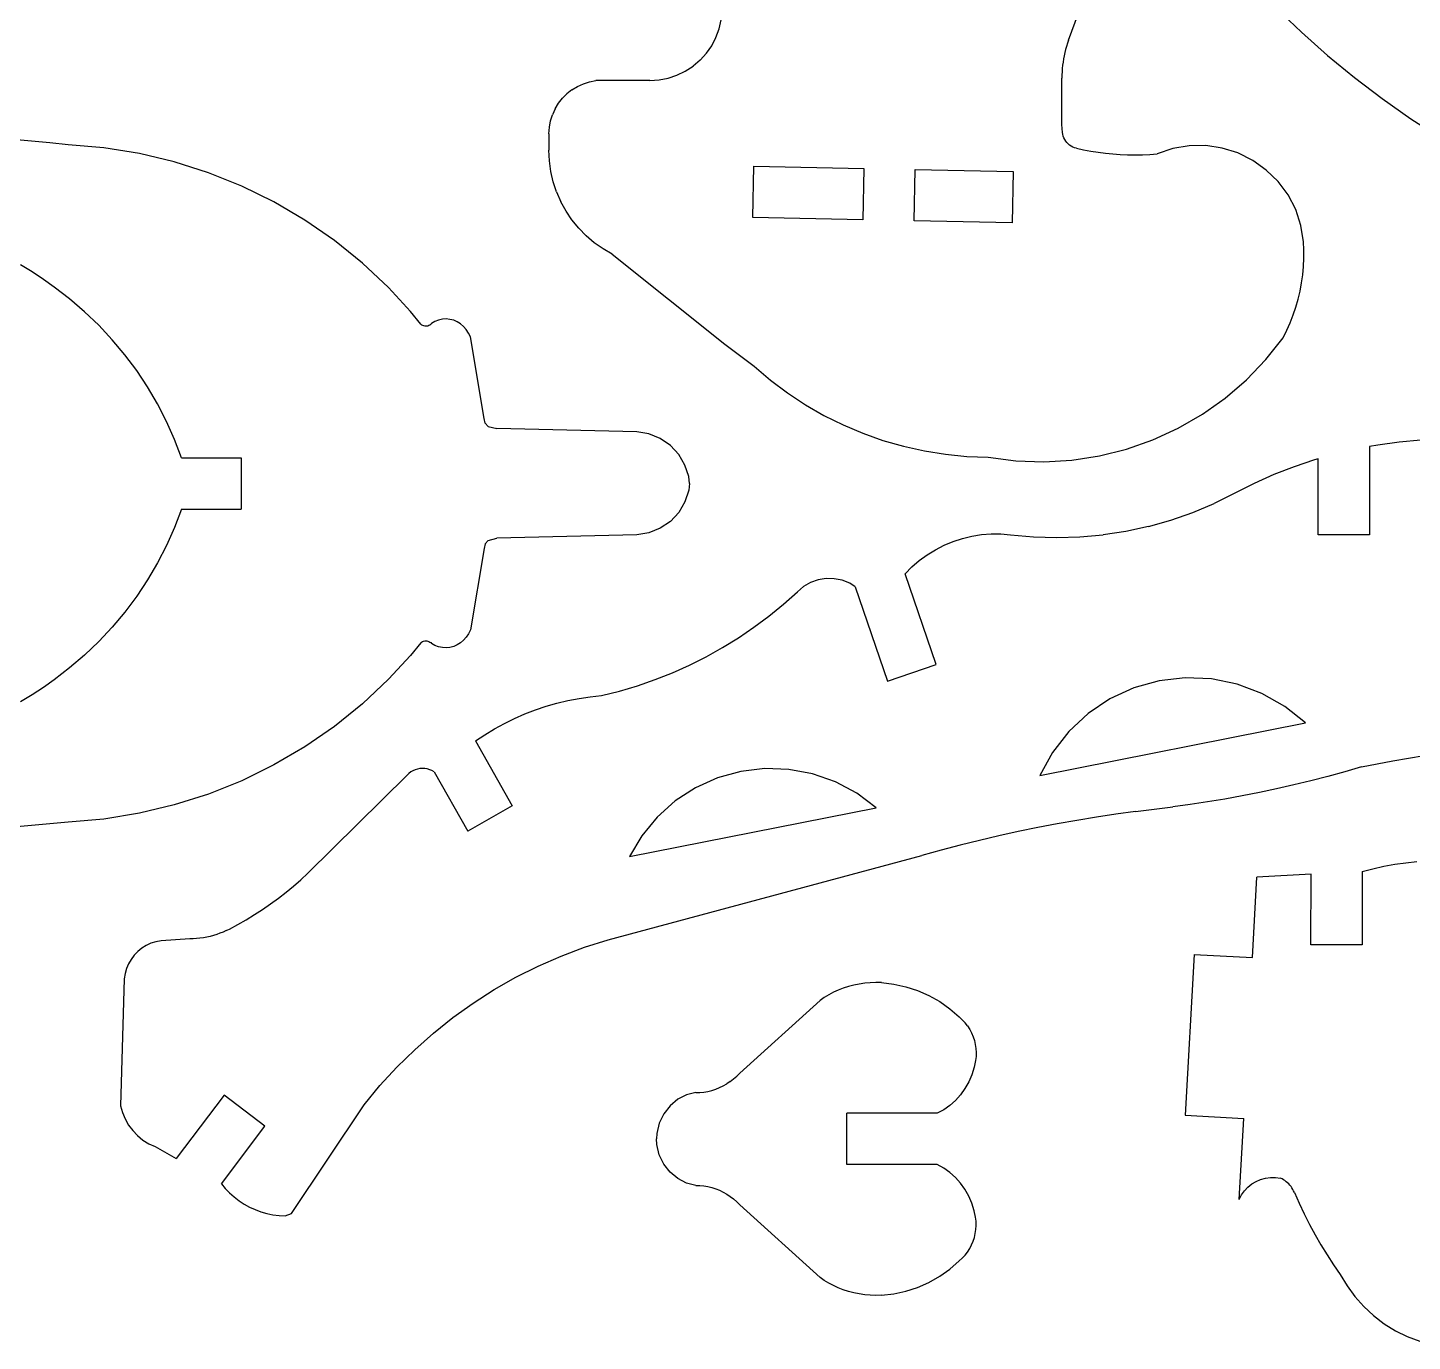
# Model space of a CAD drawing. Extents: x -177 to 177, y -98 to 98.
# Drawn here: x -92 to -21.1, y -97.9 to -30.7 of the extents above; entities that cross this region are included whole.
import ezdxf

# ---------------------------------------------------------------- set-up
doc = ezdxf.new("R2010")
doc.units = 0
doc.header["$MEASUREMENT"] = 0
doc.layers.get('0').update_dxf_attribs({"linetype": 'CONTINUOUS'})

msp = doc.modelspace()

# ---------------------------------------------------------------- linework, layer by layer
for p, q in [((-38.684, -31.308), (-37.656, -28.466)), ((-28.049, -29.659), (-26.762, -30.897)), ((-56.562, -30.72), (-56.457, -30.257)), ((-56.945, -31.587), (-56.726, -31.166)), ((-56.726, -31.166), (-56.562, -30.72)), ((-26.762, -30.897), (-25.428, -32.085)), ((-57.217, -31.977), (-56.945, -31.587)), ((-38.832, -31.781), (-38.872, -31.941)), ((-38.787, -31.622), (-38.832, -31.781)), ((-38.738, -31.464), (-38.787, -31.622)), ((-38.684, -31.308), (-38.738, -31.464)), ((-57.536, -32.329), (-57.897, -32.637)), ((-57.536, -32.329), (-57.217, -31.977)), ((-38.986, -32.591), (-39.003, -32.755)), ((-38.965, -32.427), (-38.986, -32.591)), ((-38.938, -32.264), (-38.965, -32.427)), ((-38.908, -32.102), (-38.938, -32.264)), ((-38.872, -31.941), (-38.908, -32.102)), ((-25.428, -32.085), (-24.049, -33.22)), ((-59.64, -33.344), (-59.174, -33.253)), ((-59.174, -33.253), (-58.723, -33.103)), ((-58.723, -33.103), (-58.295, -32.897)), ((-58.295, -32.897), (-57.897, -32.637)), ((-39.022, -33.085), (-39.024, -33.25)), ((-39.024, -35.624), (-39.024, -33.25)), ((-39.015, -32.92), (-39.022, -33.085)), ((-39.003, -32.755), (-39.015, -32.92)), ((-24.049, -33.22), (-22.627, -34.3)), ((-64.095, -33.841), (-64.355, -34.045)), ((-64.095, -33.841), (-63.813, -33.67)), ((-63.813, -33.67), (-63.512, -33.534)), ((-63.512, -33.534), (-63.197, -33.435)), ((-63.197, -33.435), (-62.873, -33.374)), ((-60.114, -33.374), (-62.873, -33.374)), ((-60.114, -33.374), (-59.64, -33.344)), ((-64.962, -34.822), (-64.791, -34.539)), ((-64.791, -34.539), (-64.588, -34.279)), ((-64.588, -34.279), (-64.355, -34.045)), ((-22.627, -34.3), (-21.164, -35.325)), ((-65.195, -35.439), (-65.097, -35.123)), ((-64.962, -34.822), (-65.097, -35.123)), ((-21.164, -35.325), (-19.663, -36.292)), ((-65.274, -36.093), (-65.254, -35.763)), ((-65.274, -36.093), (-65.274, -36.937)), ((-65.254, -35.763), (-65.195, -35.439)), ((-38.991, -36.026), (-39.024, -35.624)), ((-38.978, -36.121), (-38.991, -36.026)), ((-38.954, -36.214), (-38.978, -36.121)), ((-91.755, -36.48), (-92.694, -36.398)), ((-90.817, -36.567), (-91.755, -36.48)), ((-89.879, -36.659), (-90.817, -36.567)), ((-88.05, -36.817), (-89.879, -36.659)), ((-86.237, -37.11), (-88.05, -36.817)), ((-38.921, -36.304), (-38.954, -36.214)), ((-38.879, -36.391), (-38.921, -36.304)), ((-38.828, -36.472), (-38.879, -36.391)), ((-38.769, -36.548), (-38.828, -36.472)), ((-38.702, -36.617), (-38.769, -36.548)), ((-38.628, -36.678), (-38.702, -36.617)), ((-38.548, -36.732), (-38.628, -36.678)), ((-38.463, -36.777), (-38.548, -36.732)), ((-38.374, -36.813), (-38.463, -36.777)), ((-38.282, -36.839), (-38.374, -36.813)), ((-38.282, -36.839), (-37.912, -36.918)), ((-32.508, -36.712), (-33.345, -36.853)), ((-31.659, -36.703), (-32.508, -36.712)), ((-30.82, -36.828), (-31.659, -36.703)), ((-30.01, -37.082), (-30.82, -36.828)), ((-84.451, -37.536), (-86.237, -37.11)), ((-82.701, -38.094), (-84.451, -37.536)), ((-65.249, -37.483), (-65.274, -36.937)), ((-65.175, -38.024), (-65.249, -37.483)), ((-37.912, -36.918), (-37.54, -36.987)), ((-37.54, -36.987), (-37.167, -37.045)), ((-37.167, -37.045), (-36.791, -37.092)), ((-36.791, -37.092), (-36.415, -37.129)), ((-36.415, -37.129), (-36.038, -37.155)), ((-36.038, -37.155), (-35.66, -37.17)), ((-35.66, -37.17), (-35.282, -37.175)), ((-35.282, -37.175), (-34.904, -37.169)), ((-34.904, -37.169), (-34.526, -37.152)), ((-34.526, -37.152), (-34.149, -37.124)), ((-33.345, -36.853), (-34.149, -37.124)), ((-29.251, -37.46), (-30.01, -37.082)), ((-28.56, -37.953), (-29.251, -37.46)), ((-80.997, -38.779), (-82.701, -38.094)), ((-65.051, -38.556), (-65.175, -38.024)), ((-54.834, -40.383), (-54.781, -37.759)), ((-54.781, -37.759), (-49.157, -37.872)), ((-49.157, -37.872), (-49.21, -40.497)), ((-46.586, -40.549), (-46.533, -37.925)), ((-46.533, -37.925), (-41.512, -38.026)), ((-41.512, -38.026), (-41.565, -40.65)), ((-27.954, -38.547), (-28.56, -37.953)), ((-79.349, -39.589), (-80.997, -38.779)), ((-64.88, -39.075), (-65.051, -38.556)), ((-27.449, -39.23), (-27.954, -38.547)), ((-77.765, -40.518), (-79.349, -39.589)), ((-64.88, -39.075), (-64.663, -39.577)), ((-64.4, -40.056), (-64.663, -39.577)), ((-27.058, -39.982), (-27.449, -39.23)), ((-64.095, -40.509), (-64.4, -40.056)), ((-49.21, -40.497), (-54.834, -40.383)), ((-26.789, -40.787), (-27.058, -39.982)), ((-76.255, -41.563), (-77.765, -40.518)), ((-63.75, -40.933), (-64.095, -40.509)), ((-63.369, -41.324), (-63.75, -40.933)), ((-41.565, -40.65), (-46.586, -40.549)), ((-26.649, -41.624), (-26.789, -40.787)), ((-74.825, -42.716), (-76.255, -41.563)), ((-62.953, -41.679), (-63.369, -41.324)), ((-62.506, -41.994), (-62.953, -41.679)), ((-26.632, -42.048), (-26.649, -41.624)), ((-62.033, -42.267), (-62.506, -41.994)), ((-62.033, -42.267), (-56.274, -46.874)), ((-26.656, -42.895), (-26.634, -42.472)), ((-26.634, -42.472), (-26.632, -42.048)), ((-91.729, -43.17), (-92.327, -42.811)), ((-91.148, -43.554), (-91.729, -43.17)), ((-73.486, -43.972), (-74.825, -42.716)), ((-26.697, -43.317), (-26.656, -42.895)), ((-90.605, -43.946), (-91.148, -43.554)), ((-26.836, -44.153), (-26.757, -43.736)), ((-26.757, -43.736), (-26.697, -43.317)), ((-89.804, -44.556), (-90.605, -43.946)), ((-89.038, -45.209), (-89.804, -44.556)), ((-72.361, -45.195), (-73.486, -43.972)), ((-27.05, -44.973), (-26.934, -44.565)), ((-26.934, -44.565), (-26.836, -44.153)), ((-88.31, -45.905), (-89.038, -45.209)), ((-71.834, -45.845), (-72.361, -45.195)), ((-27.186, -45.374), (-27.05, -44.973)), ((-87.622, -46.64), (-88.31, -45.905)), ((-71.834, -45.845), (-71.789, -45.877)), ((-71.789, -45.877), (-71.74, -45.903)), ((-71.74, -45.903), (-71.688, -45.922)), ((-71.688, -45.922), (-71.634, -45.933)), ((-71.634, -45.933), (-71.579, -45.938)), ((-71.579, -45.938), (-71.524, -45.934)), ((-71.524, -45.934), (-71.469, -45.923)), ((-71.469, -45.923), (-71.417, -45.905)), ((-71.417, -45.905), (-71.368, -45.88)), ((-71.368, -45.88), (-71.322, -45.849)), ((-71.322, -45.849), (-71.281, -45.812)), ((-71.108, -45.709), (-71.281, -45.812)), ((-70.923, -45.636), (-71.108, -45.709)), ((-70.731, -45.592), (-70.923, -45.636)), ((-70.536, -45.58), (-70.731, -45.592)), ((-70.341, -45.599), (-70.536, -45.58)), ((-70.151, -45.648), (-70.341, -45.599)), ((-69.968, -45.728), (-70.151, -45.648)), ((-69.797, -45.835), (-69.968, -45.728)), ((-69.641, -45.969), (-69.797, -45.835)), ((-69.504, -46.127), (-69.641, -45.969)), ((-27.51, -46.157), (-27.339, -45.769)), ((-27.339, -45.769), (-27.186, -45.374)), ((-86.976, -47.412), (-87.622, -46.64)), ((-69.387, -46.305), (-69.504, -46.127)), ((-69.294, -46.499), (-69.387, -46.305)), ((-68.596, -50.668), (-69.294, -46.499)), ((-28.589, -47.658), (-27.699, -46.537)), ((-27.699, -46.537), (-27.51, -46.157)), ((-86.374, -48.219), (-86.976, -47.412)), ((-56.274, -46.874), (-54.774, -47.999)), ((-54.774, -47.999), (-53.94, -48.708)), ((-29.579, -48.69), (-28.589, -47.658)), ((-85.818, -49.059), (-86.374, -48.219)), ((-53.94, -48.708), (-53.064, -49.365)), ((-30.662, -49.626), (-29.579, -48.69)), ((-85.31, -49.928), (-85.818, -49.059)), ((-53.064, -49.365), (-52.15, -49.968)), ((-84.851, -50.824), (-85.31, -49.928)), ((-52.15, -49.968), (-51.201, -50.514)), ((-31.828, -50.457), (-30.662, -49.626)), ((-84.443, -51.745), (-84.851, -50.824)), ((-68.543, -50.914), (-68.596, -50.668)), ((-68.377, -51.082), (-68.543, -50.914)), ((-51.201, -50.514), (-50.221, -51.002)), ((-50.221, -51.002), (-49.214, -51.429)), ((-33.066, -51.175), (-31.828, -50.457)), ((-68.377, -51.082), (-67.938, -51.19)), ((-60.782, -51.366), (-67.938, -51.19)), ((-60.162, -51.468), (-60.782, -51.366)), ((-59.579, -51.701), (-60.162, -51.468)), ((-59.061, -52.056), (-59.579, -51.701)), ((-49.214, -51.429), (-48.182, -51.795)), ((-34.365, -51.774), (-33.066, -51.175)), ((-84.087, -52.687), (-84.443, -51.745)), ((-58.632, -52.515), (-59.061, -52.056)), ((-48.182, -51.795), (-47.13, -52.097)), ((-47.13, -52.097), (-46.061, -52.336)), ((-46.061, -52.336), (-44.98, -52.509)), ((-37.104, -52.595), (-35.715, -52.249)), ((-35.715, -52.249), (-34.365, -51.774)), ((-22.858, -52.035), (-23.274, -52.111)), ((-23.274, -52.111), (-23.274, -56.624)), ((-21.762, -51.887), (-22.858, -52.035)), ((-20.659, -51.792), (-21.762, -51.887)), ((-84.087, -52.687), (-81.024, -52.687)), ((-81.024, -52.687), (-81.024, -55.312)), ((-58.313, -53.056), (-58.632, -52.515)), ((-58.119, -53.653), (-58.313, -53.056)), ((-44.98, -52.509), (-43.891, -52.616)), ((-43.891, -52.616), (-42.797, -52.657)), ((-42.797, -52.657), (-41.377, -52.842)), ((-41.377, -52.842), (-39.947, -52.893)), ((-39.947, -52.893), (-38.519, -52.811)), ((-38.519, -52.811), (-37.104, -52.595)), ((-27.138, -53.142), (-28.169, -53.545)), ((-26.089, -52.789), (-27.138, -53.142)), ((-25.899, -52.735), (-26.089, -52.789)), ((-25.899, -56.624), (-25.899, -52.735)), ((-58.086, -53.999), (-58.119, -53.653)), ((-28.169, -53.545), (-29.179, -53.996)), ((-58.119, -54.346), (-58.313, -54.943)), ((-58.086, -53.999), (-58.119, -54.346)), ((-30.167, -54.495), (-31.229, -55.023)), ((-29.179, -53.996), (-30.167, -54.495)), ((-58.313, -54.943), (-58.632, -55.484)), ((-32.322, -55.484), (-31.229, -55.023)), ((-84.087, -55.312), (-84.443, -56.254)), ((-84.087, -55.312), (-81.024, -55.312)), ((-59.061, -55.942), (-59.579, -56.297)), ((-58.632, -55.484), (-59.061, -55.942)), ((-34.583, -56.199), (-33.442, -55.876)), ((-33.442, -55.876), (-32.322, -55.484)), ((-84.443, -56.254), (-84.851, -57.174)), ((-60.782, -56.633), (-67.938, -56.809)), ((-60.162, -56.531), (-60.782, -56.633)), ((-59.579, -56.297), (-60.162, -56.531)), ((-43.634, -56.699), (-43.141, -56.621)), ((-43.141, -56.621), (-42.644, -56.582)), ((-42.644, -56.582), (-42.146, -56.583)), ((-42.146, -56.583), (-41.649, -56.624)), ((-41.649, -56.624), (-40.468, -56.736)), ((-38.097, -56.739), (-36.915, -56.632)), ((-35.743, -56.452), (-36.915, -56.632)), ((-34.583, -56.199), (-35.743, -56.452)), ((-23.274, -56.624), (-25.899, -56.624)), ((-84.851, -57.174), (-85.31, -58.07)), ((-68.596, -57.33), (-69.294, -61.499)), ((-68.543, -57.085), (-68.596, -57.33)), ((-68.377, -56.917), (-68.543, -57.085)), ((-68.377, -56.917), (-67.938, -56.809)), ((-45.918, -57.655), (-45.495, -57.392)), ((-45.495, -57.392), (-45.052, -57.164)), ((-45.052, -57.164), (-44.592, -56.971)), ((-44.592, -56.971), (-44.118, -56.816)), ((-44.118, -56.816), (-43.634, -56.699)), ((-40.468, -56.736), (-39.282, -56.774)), ((-39.282, -56.774), (-38.097, -56.739)), ((-85.31, -58.07), (-85.818, -58.94)), ((-46.696, -58.278), (-46.32, -57.951)), ((-46.32, -57.951), (-45.918, -57.655)), ((-47.045, -58.633), (-46.696, -58.278)), ((-45.461, -63.272), (-47.045, -58.633)), ((-85.818, -58.94), (-86.374, -59.779)), ((-52.245, -59.281), (-52.562, -59.549)), ((-51.885, -59.074), (-52.245, -59.281)), ((-51.494, -58.935), (-51.885, -59.074)), ((-51.084, -58.869), (-51.494, -58.935)), ((-50.669, -58.876), (-51.084, -58.869)), ((-50.262, -58.959), (-50.669, -58.876)), ((-49.877, -59.113), (-50.262, -58.959)), ((-49.595, -59.29), (-49.877, -59.113)), ((-49.595, -59.29), (-47.946, -64.12)), ((-86.374, -59.779), (-86.976, -60.586)), ((-54.017, -60.791), (-53.276, -60.186)), ((-53.276, -60.186), (-52.562, -59.549)), ((-86.976, -60.586), (-87.622, -61.359)), ((-54.784, -61.363), (-54.017, -60.791)), ((-87.622, -61.359), (-88.31, -62.094)), ((-69.294, -61.499), (-69.387, -61.694)), ((-55.575, -61.9), (-54.784, -61.363)), ((-88.31, -62.094), (-89.038, -62.789)), ((-71.834, -62.153), (-72.361, -62.803)), ((-71.834, -62.153), (-71.789, -62.121)), ((-71.789, -62.121), (-71.74, -62.095)), ((-71.74, -62.095), (-71.688, -62.077)), ((-71.688, -62.077), (-71.634, -62.065)), ((-71.634, -62.065), (-71.579, -62.061)), ((-71.579, -62.061), (-71.524, -62.064)), ((-71.524, -62.064), (-71.469, -62.075)), ((-71.469, -62.075), (-71.417, -62.093)), ((-71.417, -62.093), (-71.368, -62.118)), ((-71.368, -62.118), (-71.322, -62.149)), ((-71.322, -62.149), (-71.281, -62.187)), ((-71.108, -62.289), (-71.281, -62.187)), ((-70.923, -62.363), (-71.108, -62.289)), ((-70.151, -62.35), (-70.341, -62.4)), ((-69.968, -62.271), (-70.151, -62.35)), ((-69.797, -62.163), (-69.968, -62.271)), ((-69.641, -62.029), (-69.797, -62.163)), ((-69.504, -61.872), (-69.641, -62.029)), ((-69.387, -61.694), (-69.504, -61.872)), ((-56.39, -62.403), (-55.575, -61.9)), ((-89.038, -62.789), (-89.804, -63.443)), ((-72.361, -62.803), (-73.486, -64.027)), ((-70.731, -62.406), (-70.923, -62.363)), ((-70.536, -62.419), (-70.731, -62.406)), ((-70.341, -62.4), (-70.536, -62.419)), ((-58.08, -63.299), (-57.225, -62.869)), ((-57.225, -62.869), (-56.39, -62.403)), ((-89.804, -63.443), (-90.605, -64.053)), ((-59.842, -64.043), (-58.953, -63.69)), ((-58.953, -63.69), (-58.08, -63.299)), ((-47.946, -64.12), (-45.461, -63.272)), ((-91.148, -64.444), (-91.729, -64.828)), ((-90.605, -64.053), (-91.148, -64.444)), ((-73.486, -64.027), (-74.825, -65.282)), ((-61.663, -64.631), (-60.746, -64.357)), ((-60.746, -64.357), (-59.842, -64.043)), ((-35.345, -64.469), (-36.568, -65.034)), ((-34.048, -64.104), (-35.345, -64.469)), ((-32.71, -63.948), (-34.048, -64.104)), ((-31.364, -64.006), (-32.71, -63.948)), ((-30.044, -64.275), (-31.364, -64.006)), ((-28.783, -64.749), (-30.044, -64.275)), ((-91.729, -64.828), (-92.327, -65.188)), ((-64.865, -65.249), (-64.303, -65.115)), ((-64.303, -65.115), (-63.736, -65.006)), ((-63.736, -65.006), (-63.165, -64.922)), ((-63.165, -64.922), (-62.591, -64.864)), ((-62.591, -64.864), (-61.663, -64.631)), ((-36.568, -65.034), (-37.686, -65.786)), ((-27.613, -65.417), (-28.783, -64.749)), ((-74.825, -65.282), (-76.255, -66.436)), ((-67.035, -66.031), (-66.506, -65.8)), ((-66.506, -65.8), (-65.967, -65.592)), ((-65.967, -65.592), (-65.42, -65.408)), ((-65.42, -65.408), (-64.865, -65.249)), ((-37.686, -65.786), (-38.671, -66.704)), ((-26.563, -66.261), (-27.613, -65.417)), ((-76.255, -66.436), (-77.765, -67.48)), ((-68.552, -66.864), (-68.059, -66.564)), ((-68.059, -66.564), (-67.553, -66.286)), ((-67.553, -66.286), (-67.035, -66.031)), ((-40.149, -68.947), (-26.563, -66.261)), ((-69.031, -67.186), (-68.552, -66.864)), ((-69.031, -67.186), (-67.149, -70.499)), ((-38.671, -66.704), (-39.499, -67.767)), ((-77.765, -67.48), (-79.349, -68.41)), ((-39.499, -67.767), (-40.149, -68.947)), ((-21.291, -68.059), (-20.488, -67.933)), ((-79.349, -68.41), (-80.997, -69.219)), ((-72.234, -68.71), (-72.343, -68.772)), ((-72.119, -68.66), (-72.234, -68.71)), ((-71.998, -68.623), (-72.119, -68.66)), ((-71.875, -68.601), (-71.998, -68.623)), ((-71.749, -68.593), (-71.875, -68.601)), ((-71.624, -68.599), (-71.749, -68.593)), ((-71.5, -68.62), (-71.624, -68.599)), ((-71.379, -68.655), (-71.5, -68.62)), ((-71.263, -68.703), (-71.379, -68.655)), ((-71.154, -68.765), (-71.263, -68.703)), ((-54.228, -68.598), (-55.455, -68.744)), ((-52.993, -68.639), (-54.228, -68.598)), ((-51.778, -68.868), (-52.993, -68.639)), ((-23.687, -68.512), (-24.55, -68.762)), ((-23.687, -68.512), (-22.89, -68.349)), ((-22.89, -68.349), (-22.092, -68.198)), ((-22.092, -68.198), (-21.291, -68.059)), ((-80.997, -69.219), (-82.701, -69.905)), ((-72.535, -68.933), (-77.612, -73.949)), ((-72.444, -68.847), (-72.535, -68.933)), ((-72.343, -68.772), (-72.444, -68.847)), ((-71.154, -68.765), (-69.431, -71.796)), ((-56.646, -69.076), (-57.773, -69.584)), ((-55.455, -68.744), (-56.646, -69.076)), ((-50.612, -69.279), (-51.778, -68.868)), ((-49.522, -69.862), (-50.612, -69.279)), ((-27.16, -69.436), (-28.037, -69.635)), ((-26.287, -69.224), (-27.16, -69.436)), ((-25.417, -68.999), (-26.287, -69.224)), ((-24.55, -68.762), (-25.417, -68.999)), ((-82.701, -69.905), (-84.451, -70.462)), ((-57.773, -69.584), (-58.809, -70.258)), ((-48.534, -70.604), (-49.522, -69.862)), ((-29.798, -69.996), (-30.682, -70.158)), ((-28.916, -69.822), (-29.798, -69.996)), ((-28.037, -69.635), (-28.916, -69.822)), ((-84.451, -70.462), (-86.237, -70.888)), ((-67.149, -70.499), (-69.431, -71.796)), ((-61.149, -73.098), (-48.534, -70.604)), ((-58.809, -70.258), (-59.731, -71.082)), ((-35.248, -70.798), (-36.255, -70.935)), ((-35.248, -70.798), (-33.347, -70.564)), ((-32.457, -70.442), (-33.347, -70.564)), ((-31.568, -70.306), (-32.457, -70.442)), ((-30.682, -70.158), (-31.568, -70.306)), ((-91.755, -71.519), (-92.694, -71.6)), ((-90.817, -71.432), (-91.755, -71.519)), ((-89.879, -71.339), (-90.817, -71.432)), ((-88.05, -71.181), (-89.879, -71.339)), ((-86.237, -70.888), (-88.05, -71.181)), ((-59.731, -71.082), (-60.517, -72.036)), ((-39.263, -71.428), (-40.261, -71.619)), ((-38.263, -71.25), (-39.263, -71.428)), ((-37.26, -71.086), (-38.263, -71.25)), ((-36.255, -70.935), (-37.26, -71.086)), ((-60.517, -72.036), (-61.149, -73.098)), ((-43.238, -72.274), (-44.225, -72.519)), ((-42.249, -72.043), (-43.238, -72.274)), ((-41.256, -71.824), (-42.249, -72.043)), ((-40.261, -71.619), (-41.256, -71.824)), ((-45.207, -72.778), (-46.187, -73.049)), ((-44.225, -72.519), (-45.207, -72.778)), ((-62.237, -77.362), (-46.187, -73.049)), ((-23.101, -73.724), (-22.548, -73.598)), ((-22.548, -73.598), (-21.989, -73.496)), ((-21.989, -73.496), (-21.427, -73.418)), ((-21.427, -73.418), (-20.861, -73.364)), ((-78.349, -74.611), (-77.975, -74.286)), ((-77.975, -74.286), (-77.612, -73.949)), ((-29.266, -78.276), (-29.039, -74.157)), ((-26.262, -74.011), (-29.039, -74.157)), ((-26.274, -77.624), (-26.262, -74.011)), ((-23.649, -73.874), (-23.101, -73.724)), ((-23.649, -73.874), (-23.649, -77.624)), ((-79.122, -75.231), (-78.731, -74.927)), ((-78.731, -74.927), (-78.349, -74.611)), ((-80.344, -76.077), (-79.928, -75.807)), ((-79.928, -75.807), (-79.521, -75.525)), ((-79.521, -75.525), (-79.122, -75.231)), ((-81.196, -76.583), (-80.766, -76.336)), ((-80.766, -76.336), (-80.344, -76.077)), ((-82.788, -77.228), (-82.961, -77.26)), ((-82.617, -77.189), (-82.788, -77.228)), ((-82.447, -77.143), (-82.617, -77.189)), ((-82.279, -77.091), (-82.447, -77.143)), ((-82.113, -77.032), (-82.279, -77.091)), ((-81.95, -76.967), (-82.113, -77.032)), ((-81.79, -76.895), (-81.95, -76.967)), ((-81.79, -76.895), (-81.632, -76.817)), ((-81.632, -76.817), (-81.196, -76.583)), ((-86.11, -77.794), (-86.316, -77.961)), ((-85.884, -77.654), (-86.11, -77.794)), ((-85.643, -77.542), (-85.884, -77.654)), ((-85.39, -77.461), (-85.643, -77.542)), ((-85.129, -77.411), (-85.39, -77.461)), ((-83.661, -77.32), (-85.129, -77.411)), ((-83.485, -77.315), (-83.661, -77.32)), ((-83.31, -77.304), (-83.485, -77.315)), ((-83.135, -77.285), (-83.31, -77.304)), ((-82.961, -77.26), (-83.135, -77.285)), ((-64.65, -78.201), (-63.454, -77.75)), ((-63.454, -77.75), (-62.237, -77.362)), ((-23.649, -77.624), (-26.274, -77.624)), ((-86.793, -78.595), (-86.896, -78.84)), ((-86.66, -78.365), (-86.793, -78.595)), ((-86.501, -78.153), (-86.66, -78.365)), ((-86.316, -77.961), (-86.501, -78.153)), ((-65.821, -78.713), (-64.65, -78.201)), ((-32.261, -78.111), (-32.714, -86.349)), ((-32.261, -78.111), (-29.266, -78.276)), ((-87.009, -79.359), (-87.202, -85.865)), ((-86.969, -79.096), (-87.009, -79.359)), ((-86.896, -78.84), (-86.969, -79.096)), ((-68.075, -79.917), (-66.963, -79.286)), ((-66.963, -79.286), (-65.821, -78.713)), ((-69.151, -80.606), (-68.075, -79.917)), ((-50.718, -80.054), (-50.956, -80.18)), ((-50.468, -79.942), (-50.718, -80.054)), ((-50.21, -79.842), (-50.468, -79.942)), ((-49.944, -79.757), (-50.21, -79.842)), ((-49.672, -79.686), (-49.944, -79.757)), ((-49.394, -79.63), (-49.672, -79.686)), ((-49.113, -79.589), (-49.394, -79.63)), ((-48.829, -79.563), (-49.113, -79.589)), ((-48.545, -79.553), (-48.829, -79.563)), ((-48.261, -79.558), (-48.545, -79.553)), ((-48.261, -79.558), (-47.631, -79.63)), ((-47.631, -79.63), (-47.012, -79.765)), ((-47.012, -79.765), (-46.409, -79.961)), ((-46.409, -79.961), (-45.829, -80.217)), ((-70.191, -81.349), (-69.151, -80.606)), ((-51.397, -80.468), (-55.503, -84.197)), ((-51.183, -80.318), (-51.397, -80.468)), ((-50.956, -80.18), (-51.183, -80.318)), ((-45.829, -80.217), (-45.277, -80.529)), ((-45.277, -80.529), (-44.757, -80.897)), ((-71.191, -82.145), (-70.191, -81.349)), ((-44.757, -80.897), (-44.274, -81.315)), ((-44.274, -81.315), (-44.121, -81.456)), ((-44.121, -81.456), (-43.981, -81.609)), ((-72.147, -82.993), (-71.191, -82.145)), ((-43.854, -81.774), (-43.981, -81.609)), ((-43.854, -81.774), (-43.742, -81.949)), ((-43.742, -81.949), (-43.645, -82.133)), ((-43.645, -82.133), (-43.564, -82.325)), ((-43.564, -82.325), (-43.5, -82.522)), ((-43.5, -82.522), (-43.453, -82.725)), ((-43.453, -82.725), (-43.424, -82.931)), ((-73.059, -83.889), (-72.147, -82.993)), ((-43.441, -83.552), (-43.509, -83.889)), ((-43.418, -83.346), (-43.441, -83.552)), ((-43.424, -82.931), (-43.412, -83.138)), ((-43.412, -83.138), (-43.418, -83.346)), ((-73.922, -84.831), (-73.059, -83.889)), ((-55.658, -84.349), (-55.503, -84.197)), ((-43.63, -84.273), (-43.788, -84.641)), ((-43.509, -83.889), (-43.63, -84.273)), ((-74.736, -85.817), (-73.922, -84.831)), ((-56.94, -85.073), (-56.741, -85.01)), ((-56.741, -85.01), (-56.546, -84.932)), ((-56.546, -84.932), (-56.356, -84.841)), ((-56.356, -84.841), (-56.171, -84.737)), ((-55.993, -84.62), (-56.171, -84.737)), ((-55.993, -84.62), (-55.821, -84.49)), ((-55.821, -84.49), (-55.658, -84.349)), ((-43.983, -84.986), (-44.212, -85.306)), ((-43.788, -84.641), (-43.983, -84.986)), ((-81.9, -85.325), (-84.351, -88.555)), ((-79.809, -86.912), (-81.9, -85.325)), ((-58.685, -85.531), (-59.076, -85.86)), ((-58.24, -85.302), (-58.685, -85.531)), ((-57.761, -85.184), (-58.24, -85.302)), ((-57.761, -85.184), (-57.554, -85.178)), ((-57.554, -85.178), (-57.347, -85.158)), ((-57.347, -85.158), (-57.143, -85.123)), ((-57.143, -85.123), (-56.94, -85.073)), ((-44.472, -85.596), (-44.759, -85.852)), ((-44.212, -85.306), (-44.472, -85.596)), ((-87.202, -85.865), (-87.106, -86.209)), ((-87.106, -86.209), (-86.969, -86.538)), ((-78.444, -91.384), (-74.736, -85.817)), ((-59.395, -86.274), (-59.626, -86.755)), ((-59.076, -85.86), (-59.395, -86.274)), ((-50.025, -88.874), (-50.025, -86.249)), ((-45.4, -86.249), (-50.025, -86.249)), ((-45.069, -86.071), (-45.4, -86.249)), ((-44.759, -85.852), (-45.069, -86.071)), ((-32.714, -86.349), (-29.719, -86.513)), ((-86.969, -86.538), (-86.792, -86.848)), ((-86.792, -86.848), (-86.579, -87.134)), ((-86.579, -87.134), (-86.331, -87.391)), ((-82.039, -89.851), (-79.809, -86.912)), ((-59.626, -86.755), (-59.76, -87.279)), ((-29.947, -90.658), (-29.719, -86.513)), ((-86.331, -87.391), (-86.054, -87.615)), ((-86.054, -87.615), (-85.751, -87.803)), ((-85.751, -87.803), (-85.427, -87.952)), ((-59.76, -87.279), (-59.775, -87.562)), ((-59.76, -87.844), (-59.775, -87.562)), ((-59.626, -88.369), (-59.76, -87.844)), ((-85.427, -87.952), (-84.351, -88.555)), ((-59.395, -88.849), (-59.626, -88.369)), ((-59.076, -89.264), (-59.395, -88.849)), ((-58.685, -89.593), (-59.076, -89.264)), ((-45.4, -88.874), (-50.025, -88.874)), ((-45.069, -89.053), (-45.4, -88.874)), ((-44.759, -89.271), (-45.069, -89.053)), ((-44.472, -89.527), (-44.759, -89.271)), ((-82.039, -89.851), (-81.838, -90.094)), ((-58.24, -89.822), (-58.685, -89.593)), ((-57.761, -89.939), (-58.24, -89.822)), ((-57.761, -89.939), (-57.554, -89.945)), ((-57.554, -89.945), (-57.347, -89.966)), ((-57.347, -89.966), (-57.143, -90.001)), ((-44.212, -89.817), (-44.472, -89.527)), ((-43.983, -90.137), (-44.212, -89.817)), ((-29.506, -90.03), (-29.306, -89.867)), ((-29.306, -89.867), (-29.086, -89.733)), ((-29.086, -89.733), (-28.85, -89.631)), ((-28.85, -89.631), (-28.601, -89.562)), ((-28.601, -89.562), (-28.346, -89.527)), ((-28.346, -89.527), (-28.089, -89.528)), ((-28.089, -89.528), (-27.833, -89.564)), ((-27.756, -89.603), (-27.833, -89.564)), ((-27.68, -89.647), (-27.756, -89.603)), ((-27.608, -89.695), (-27.68, -89.647)), ((-27.539, -89.748), (-27.608, -89.695)), ((-27.473, -89.805), (-27.539, -89.748)), ((-27.41, -89.865), (-27.473, -89.805)), ((-27.352, -89.93), (-27.41, -89.865)), ((-27.297, -89.998), (-27.352, -89.93)), ((-81.838, -90.094), (-81.62, -90.321)), ((-81.62, -90.321), (-81.385, -90.531)), ((-81.385, -90.531), (-81.135, -90.723)), ((-57.143, -90.001), (-56.94, -90.05)), ((-56.94, -90.05), (-56.741, -90.114)), ((-56.741, -90.114), (-56.546, -90.191)), ((-56.546, -90.191), (-56.356, -90.282)), ((-56.356, -90.282), (-56.171, -90.387)), ((-56.171, -90.387), (-55.993, -90.504)), ((-55.993, -90.504), (-55.821, -90.633)), ((-55.821, -90.633), (-55.658, -90.774)), ((-43.788, -90.483), (-43.983, -90.137)), ((-43.63, -90.85), (-43.788, -90.483)), ((-29.947, -90.658), (-29.829, -90.429)), ((-29.829, -90.429), (-29.681, -90.218)), ((-29.681, -90.218), (-29.506, -90.03)), ((-27.247, -90.069), (-27.297, -89.998)), ((-27.202, -90.143), (-27.247, -90.069)), ((-27.161, -90.22), (-27.202, -90.143)), ((-27.125, -90.299), (-27.161, -90.22)), ((-27.125, -90.299), (-26.883, -90.851)), ((-81.135, -90.723), (-80.871, -90.896)), ((-80.871, -90.896), (-80.595, -91.049)), ((-80.595, -91.049), (-80.309, -91.18)), ((-80.309, -91.18), (-80.013, -91.29)), ((-80.013, -91.29), (-79.71, -91.377)), ((-79.71, -91.377), (-79.401, -91.441)), ((-78.774, -91.499), (-78.444, -91.384)), ((-55.658, -90.774), (-55.503, -90.927)), ((-51.397, -94.656), (-55.503, -90.927)), ((-43.509, -91.234), (-43.63, -90.85)), ((-43.441, -91.571), (-43.509, -91.234)), ((-26.883, -90.851), (-26.626, -91.397)), ((-26.626, -91.397), (-26.354, -91.935)), ((-79.401, -91.441), (-79.089, -91.482)), ((-79.089, -91.482), (-78.774, -91.499)), ((-43.418, -91.778), (-43.441, -91.571)), ((-43.424, -92.193), (-43.412, -91.985)), ((-43.412, -91.985), (-43.418, -91.778)), ((-26.354, -91.935), (-26.067, -92.465)), ((-43.645, -92.99), (-43.564, -92.799)), ((-43.564, -92.799), (-43.5, -92.601)), ((-43.5, -92.601), (-43.453, -92.399)), ((-43.453, -92.399), (-43.424, -92.193)), ((-26.067, -92.465), (-25.766, -92.987)), ((-44.121, -93.668), (-43.981, -93.514)), ((-43.981, -93.514), (-43.854, -93.349)), ((-43.854, -93.349), (-43.742, -93.174)), ((-43.742, -93.174), (-43.645, -92.99)), ((-25.766, -92.987), (-25.449, -93.5)), ((-25.449, -93.5), (-25.119, -94.004)), ((-45.277, -94.594), (-44.757, -94.227)), ((-44.757, -94.227), (-44.274, -93.809)), ((-44.274, -93.809), (-44.121, -93.668)), ((-25.119, -94.004), (-24.774, -94.499)), ((-51.183, -94.805), (-51.397, -94.656)), ((-50.956, -94.943), (-51.183, -94.805)), ((-50.718, -95.069), (-50.956, -94.943)), ((-46.409, -95.162), (-45.829, -94.907)), ((-45.829, -94.907), (-45.277, -94.594)), ((-24.774, -94.499), (-24.428, -95.085)), ((-50.468, -95.182), (-50.718, -95.069)), ((-50.21, -95.281), (-50.468, -95.182)), ((-49.944, -95.366), (-50.21, -95.281)), ((-49.672, -95.437), (-49.944, -95.366)), ((-49.394, -95.493), (-49.672, -95.437)), ((-49.113, -95.534), (-49.394, -95.493)), ((-48.829, -95.56), (-49.113, -95.534)), ((-48.545, -95.57), (-48.829, -95.56)), ((-48.261, -95.565), (-48.545, -95.57)), ((-48.261, -95.565), (-47.631, -95.493)), ((-47.631, -95.493), (-47.012, -95.358)), ((-47.012, -95.358), (-46.409, -95.162)), ((-24.428, -95.085), (-24.027, -95.635)), ((-24.027, -95.635), (-23.575, -96.144)), ((-23.575, -96.144), (-23.076, -96.607)), ((-23.076, -96.607), (-22.535, -97.02)), ((-22.535, -97.02), (-21.957, -97.379)), ((-21.957, -97.379), (-21.347, -97.68)), ((-21.347, -97.68), (-20.711, -97.921))]:
    msp.add_line(p, q)

doc.saveas('drawing.dxf')
